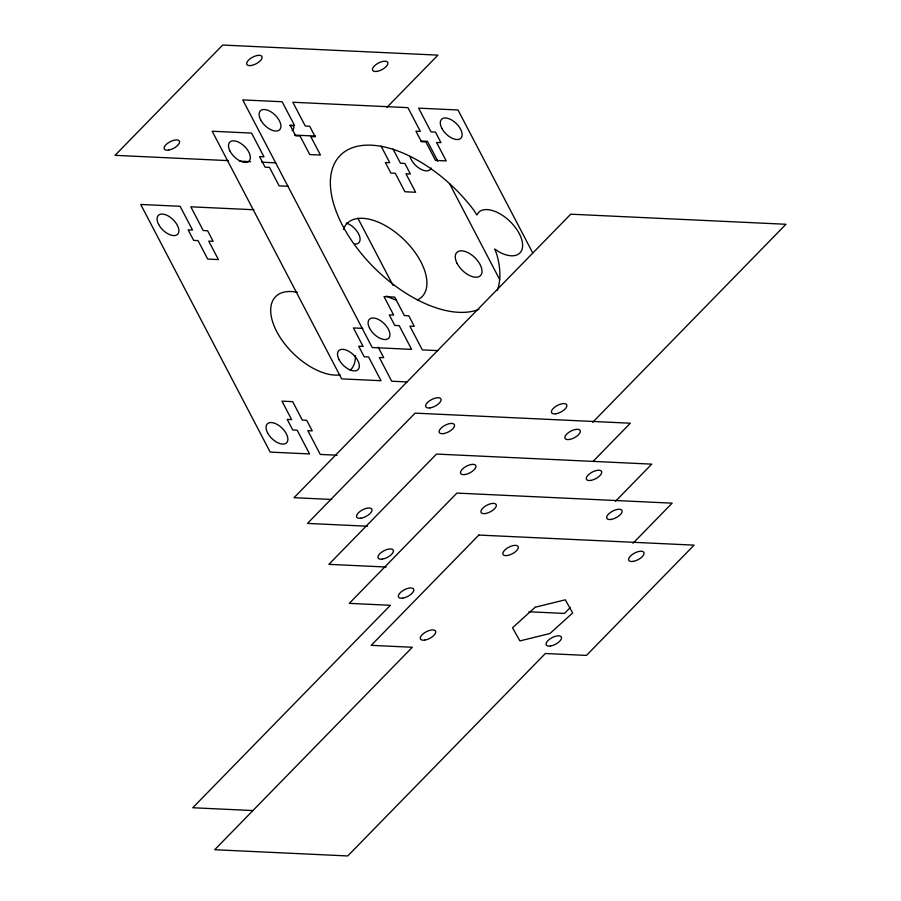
<?xml version="1.0" encoding="UTF-8"?>
<svg xmlns="http://www.w3.org/2000/svg" width="901" height="901" viewBox="0 0 901 901"><rect width="100%" height="100%" fill="white"/><g stroke="black" fill="none" stroke-linecap="round" stroke-linejoin="round"><path stroke-width="1.35" d="M387.025 107.253L437.909 55.13L222.671 45.05L115.046 155.332L228.246 160.626M592.667 422.321L785.954 224.27L570.727 214.19L294.03 497.69L331.759 499.458M593.162 461.301L630.34 423.211L415.102 413.131L307.466 523.413L367.574 526.229M615.529 501.238L651.738 464.139L436.501 454.07L328.876 564.341L386.169 567.022M570.378 607.42L564.51 613.435L528.887 611.768M632.998 543.258L672.135 503.163L456.897 493.084L349.273 603.366L390.37 605.292L192.769 807.747L252.99 810.562M294.537 135.094L315.587 136.085M420.632 140.995L427.423 141.311L437.83 161.223M239.429 161.155L250.613 161.673M261.797 162.203L275.774 162.856M288.523 186.304L279.152 185.865L269.5 167.395L265.097 167.181L259.578 156.628L263.982 156.83L251.559 133.078L212.185 131.242L341.648 378.87L381.022 380.718L368.599 356.965L364.207 356.762L358.688 346.198L363.08 346.412L353.429 327.93L362.788 328.369M253.958 209.753L190.809 206.802L203.221 230.555L207.624 230.757L213.143 241.31L208.739 241.108L218.402 259.578L207.692 259.083L198.04 240.612L193.647 240.398L188.129 229.845L192.521 230.048L180.099 206.295L140.725 204.459L270.187 452.088L309.561 453.935L297.15 430.182L292.746 429.968L287.228 419.415L291.631 419.618L281.968 401.148L292.667 401.655L302.331 420.125L306.723 420.328L312.242 430.881L307.849 430.678L320.272 454.431L337.109 455.219M437.74 350.602L422.31 349.881L409.887 326.128L414.28 326.342L408.761 315.778L404.369 315.575L394.717 297.105L384.006 296.598L393.669 315.08L389.266 314.866L394.784 325.43L399.188 325.633L411.599 349.385L372.226 347.538L242.763 99.91L282.137 101.745L294.559 125.498L290.167 125.295L295.686 135.848L300.078 136.062L309.741 154.533L320.441 155.028L310.777 136.558L315.181 136.761L309.662 126.208L305.259 126.005L292.848 102.252L407.916 107.636L420.339 131.388L415.935 131.186L421.454 141.739L425.858 141.941L435.51 160.423L446.22 160.919L436.557 142.448L440.961 142.651L435.442 132.098L431.038 131.895L418.627 108.143L458.001 109.978L532.818 253.091M407.162 381.934L391.721 381.213L379.31 357.46L383.702 357.674L378.183 347.11M449.543 183.624L499.627 279.445M393.005 148.969L400.461 163.227L404.853 163.43L410.372 173.983L405.979 173.78L415.631 192.251L404.932 191.755L395.269 173.274L390.876 173.071L385.358 162.518L389.75 162.721L381.067 146.097M357.911 218.267L393.039 285.459M478.825 309.403A104.831 56.493 44.3 0 1 358.215 249.667A104.831 56.493 44.3 0 1 353.192 147.46A104.831 56.493 44.3 0 1 473.971 210.417L476.854 214.967L479.118 211.881A28.967 15.61 44.3 0 1 519.674 234.395A28.967 15.61 44.3 0 1 498.861 251.807L494.672 249.025L496.586 253.677A104.831 56.493 44.3 0 1 497.363 290.257M289.649 125.464A8.278 3.615 -27.6 0 1 292.172 130.622M343.405 229.35A52.416 28.246 44.3 0 1 403.434 239.08A52.416 28.246 44.3 0 1 417.478 299.943M396.237 300.01A52.416 28.246 44.3 0 1 386.518 296.057M431.241 168.025A13.515 7.287 44.3 0 1 420.835 169.208A13.515 7.287 44.3 0 1 410.135 156.875M346.164 223.009A13.515 7.287 44.3 0 1 359.206 235.15A13.515 7.287 44.3 0 1 354.814 244.081M340.094 374.884A52.416 28.246 44.3 0 1 276.596 331.309A52.416 28.246 44.3 0 1 297.443 292.363M355.445 355.67A52.416 28.246 44.3 0 1 350.151 370.345M478.848 535.059L371.212 645.341L412.309 647.267L214.708 849.722L347.752 855.95L545.353 653.495L586.45 655.41L694.085 545.139L478.848 535.059M535.228 607.218L512.534 627.772L519.911 640.915L549.982 633.504L572.676 612.95L565.299 599.807L535.228 607.218M260.648 119.833A13.515 7.287 44.3 0 0 279.569 129.823A13.515 7.287 44.3 0 0 269.816 111.161A13.515 7.287 44.3 0 0 260.648 119.833M441.85 128.325A13.515 7.287 44.3 0 0 460.783 138.315A13.515 7.287 44.3 0 0 451.029 119.642A13.515 7.287 44.3 0 0 441.85 128.325M369.635 328.324A13.515 7.287 44.3 0 0 388.568 338.314A13.515 7.287 44.3 0 0 378.803 319.652A13.515 7.287 44.3 0 0 369.635 328.324M485.29 513.559A8.548 3.739 -27.6 0 0 496.361 505.067A8.548 3.739 -27.6 0 0 484.197 506.914A8.548 3.739 -27.6 0 0 485.29 513.559M402.747 598.14A8.548 3.739 -27.6 0 0 413.818 589.637A8.548 3.739 -27.6 0 0 401.643 591.484A8.548 3.739 -27.6 0 0 402.747 598.14M611.069 519.449A8.548 3.739 -27.6 0 0 622.14 510.946A8.548 3.739 -27.6 0 0 609.977 512.793A8.548 3.739 -27.6 0 0 611.069 519.449M430.047 407.894A8.548 3.739 -27.6 0 0 441.118 399.391A8.548 3.739 -27.6 0 0 428.955 401.238A8.548 3.739 -27.6 0 0 430.047 407.894M555.827 413.784A8.548 3.739 -27.6 0 0 566.898 405.281A8.548 3.739 -27.6 0 0 554.734 407.128A8.548 3.739 -27.6 0 0 555.827 413.784M376.843 71.416A8.548 3.739 -27.6 0 0 387.914 62.912A8.548 3.739 -27.6 0 0 375.751 64.759A8.548 3.739 -27.6 0 0 376.843 71.416M168.51 150.107A8.548 3.739 -27.6 0 0 179.592 141.603A8.548 3.739 -27.6 0 0 167.417 143.45A8.548 3.739 -27.6 0 0 168.51 150.107M251.064 65.525A8.548 3.739 -27.6 0 0 262.135 57.022A8.548 3.739 -27.6 0 0 249.971 58.869A8.548 3.739 -27.6 0 0 251.064 65.525M339.058 359.657A13.515 7.287 44.3 0 0 357.99 369.647A13.515 7.287 44.3 0 0 348.225 350.985A13.515 7.287 44.3 0 0 339.058 359.657M230.059 151.177A13.515 7.287 44.3 0 0 248.991 161.166A13.515 7.287 44.3 0 0 239.238 142.493A13.515 7.287 44.3 0 0 230.059 151.177M457.167 263.497A16.556 8.92 44.3 0 0 480.346 275.729A16.556 8.92 44.3 0 0 468.396 252.877A16.556 8.92 44.3 0 0 457.167 263.497M158.61 224.383A13.515 7.287 44.3 0 0 177.531 234.373A13.515 7.287 44.3 0 0 167.777 215.711A13.515 7.287 44.3 0 0 158.61 224.383M267.597 432.874A13.515 7.287 44.3 0 0 286.529 442.864A13.515 7.287 44.3 0 0 276.765 424.202A13.515 7.287 44.3 0 0 267.597 432.874M424.686 640.115A8.548 3.739 -27.6 0 0 435.757 631.612A8.548 3.739 -27.6 0 0 423.594 633.459A8.548 3.739 -27.6 0 0 424.686 640.115M550.466 646.006A8.548 3.739 -27.6 0 0 561.537 637.503A8.548 3.739 -27.6 0 0 549.373 639.35A8.548 3.739 -27.6 0 0 550.466 646.006M633.009 561.424A8.548 3.739 -27.6 0 0 644.091 552.921A8.548 3.739 -27.6 0 0 631.916 554.768A8.548 3.739 -27.6 0 0 633.009 561.424M507.229 555.534A8.548 3.739 -27.6 0 0 518.312 547.042A8.548 3.739 -27.6 0 0 506.137 548.889A8.548 3.739 -27.6 0 0 507.229 555.534M590.673 480.436A8.548 3.739 -27.6 0 0 601.744 471.933A8.548 3.739 -27.6 0 0 589.569 473.78A8.548 3.739 -27.6 0 0 590.673 480.436M464.893 474.545A8.548 3.739 -27.6 0 0 475.965 466.042A8.548 3.739 -27.6 0 0 463.801 467.889A8.548 3.739 -27.6 0 0 464.893 474.545M382.339 559.127A8.548 3.739 -27.6 0 0 393.422 550.624A8.548 3.739 -27.6 0 0 381.247 552.471A8.548 3.739 -27.6 0 0 382.339 559.127M569.274 439.497A8.548 3.739 -27.6 0 0 580.345 430.993A8.548 3.739 -27.6 0 0 568.171 432.84A8.548 3.739 -27.6 0 0 569.274 439.497M443.495 433.606A8.548 3.739 -27.6 0 0 454.566 425.114A8.548 3.739 -27.6 0 0 442.402 426.961A8.548 3.739 -27.6 0 0 443.495 433.606M360.941 518.188A8.548 3.739 -27.6 0 0 372.023 509.684A8.548 3.739 -27.6 0 0 359.848 511.531A8.548 3.739 -27.6 0 0 360.941 518.188"/></g></svg>
